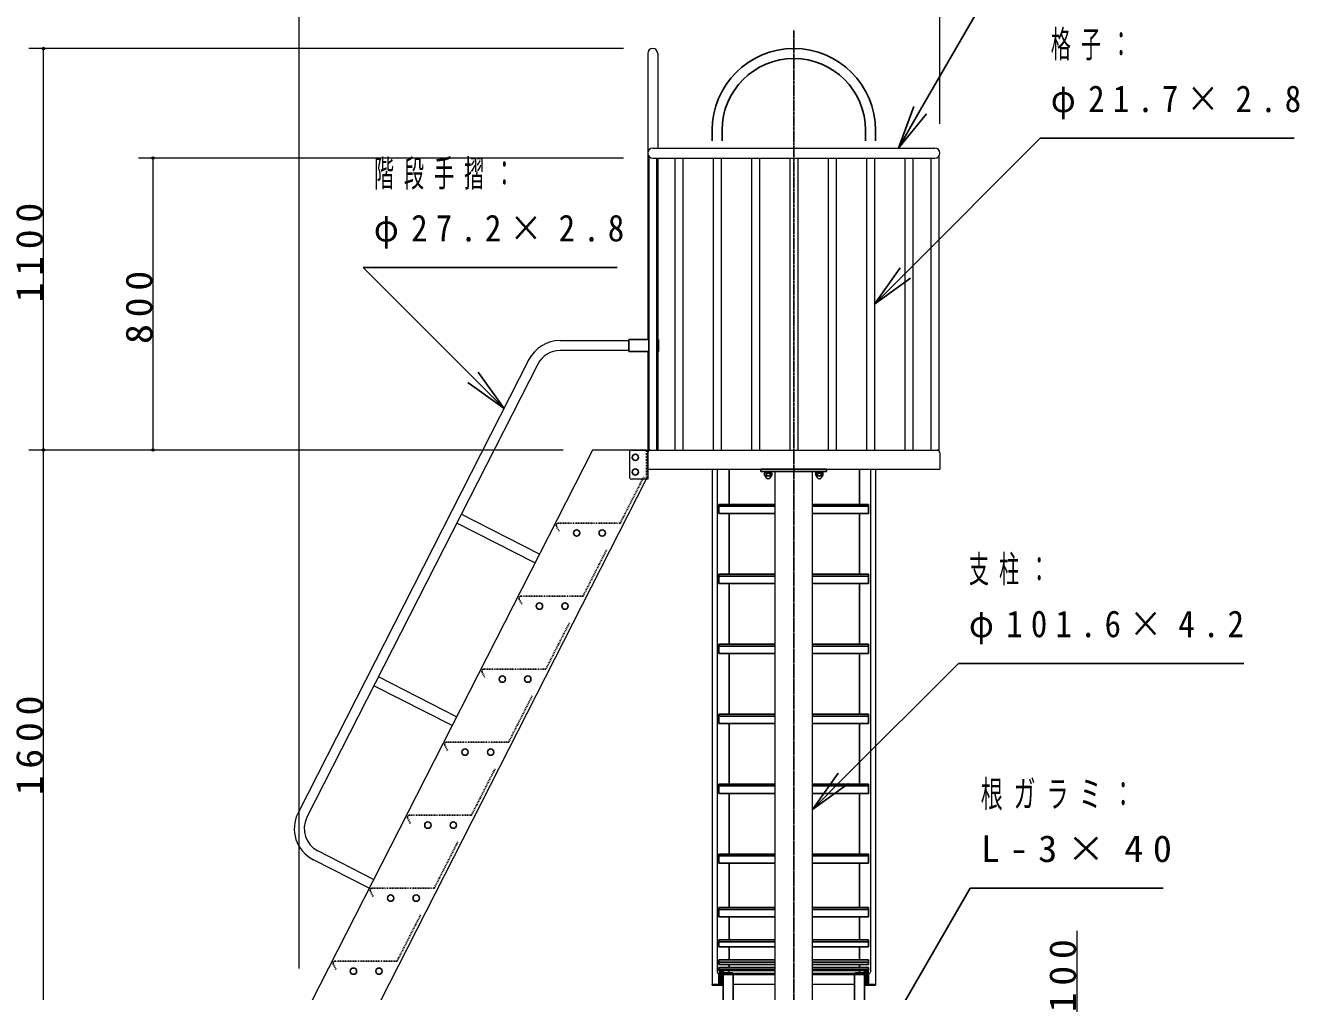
# Model space of a CAD drawing. Units: millimetres at full size. Extents: x -15630 to 0, y -2472 to 10680.
# Drawn here: x -8935 to -5445, y 3467 to 6113 of the extents above; entities that cross this region are included whole.
import ezdxf

# ---------------------------------------------------------------- set-up
doc = ezdxf.new("R2010")
doc.units = ezdxf.units.MM
for name, pattern in [('USER1', [4.5, 2.5, -2]), ('USER2', [6, 3, -1, 1, -1]), ('USER4', [8, 5, -3])]:
    doc.linetypes.add(name, pattern=pattern)
doc.layers.add('線', color=2, linetype='Continuous', lineweight=25)
doc.layers.add('補助', color=2, linetype='Continuous', lineweight=13)
doc.styles.add('ＭＳ ゴシック', font='')
doc.styles.get('ＭＳ ゴシック').set_extended_font_data('MS Gothic')

# ---------------------------------------------------------------- blocks, each defined once
blk = doc.blocks.new('dimension_origin')
at = {"color": 0, "linetype": 'Continuous', "lineweight": -2}
blk.add_circle((0, 0), 1.25, dxfattribs=at)

msp = doc.modelspace()

# ---------------------------------------------------------------- linework, layer by layer
at = {"layer": '線', "color": 20, "linetype": 'USER2'}
msp.add_line((-6830.378, 2550), (-6830.378, 6100), dxfattribs=at)
at = {"layer": '線', "color": 7, "lineweight": 13}
for p, q in [((-7230.378, 6036.4), (-7230.378, 5252.575)), ((-7203.178, 6036.4), (-7203.178, 5777.2)), ((-7216.778, 5777.2), (-6443.978, 5777.2)), ((-7216.778, 5750), (-6443.978, 5750)), ((-7203.178, 5750), (-7203.178, 5252.575)), ((-7156.228, 5750), (-7156.228, 4950)), ((-7134.528, 5750), (-7134.528, 4950)), ((-7051.228, 5750), (-7051.228, 4950)), ((-7029.528, 5750), (-7029.528, 4950)), ((-6946.228, 5750), (-6946.228, 4950)), ((-6924.528, 5750), (-6924.528, 4950)), ((-6841.228, 5750), (-6841.228, 4950)), ((-6819.528, 5750), (-6819.528, 4950)), ((-6736.228, 5750), (-6736.228, 4950)), ((-6714.528, 5750), (-6714.528, 4950)), ((-6631.228, 5750), (-6631.228, 4950)), ((-6609.528, 5750), (-6609.528, 4950)), ((-6526.228, 5750), (-6526.228, 4950)), ((-6504.528, 5750), (-6504.528, 4950)), ((-6454.828, 5750), (-6454.828, 4950)), ((-6433.128, 5755.4), (-6433.128, 4950)), ((-7470.611, 5250), (-7282.178, 5250)), ((-7282.178, 5222.8), (-7470.611, 5222.8)), ((-7230.378, 5220.225), (-7230.378, 4950)), ((-7203.178, 5220.225), (-7203.178, 4950)), ((-7555.791, 5197.801), (-8188.285, 3956.461)), ((-7531.555, 5185.453), (-8164.05, 3944.113)), ((-7382.166, 4950), (-8311.403, 3126.27)), ((-7234.378, 4950), (-7382.166, 4950)), ((-7280.378, 4945), (-7280.378, 4875)), ((-7275.378, 4950), (-7230.378, 4950)), ((-7230.378, 4950), (-7230.378, 4870)), ((-7230.378, 4950), (-6433.128, 4950)), ((-7230.378, 4897.7), (-7230.378, 4942.7)), ((-6430.378, 4942.7), (-6430.378, 4897.7)), ((-7230.378, 4897.7), (-6430.378, 4897.7)), ((-7053.978, 4897.7), (-7053.978, 3486.195)), ((-7040.378, 4897.7), (-7040.378, 3520.795)), ((-6881.178, 3040), (-6881.178, 4891.7)), ((-6779.578, 3040), (-6779.578, 4891.7)), ((-6620.378, 4897.7), (-6620.378, 3520.795)), ((-6606.778, 4897.7), (-6606.778, 3486.195)), ((-7234.378, 4870), (-8161.714, 3050)), ((-7230.378, 4870), (-7275.378, 4870)), ((-7539.619, 4640.981), (-7753.461, 4749.939)), ((-7527.271, 4665.217), (-7741.112, 4774.175)), ((-7754.266, 4219.714), (-7968.108, 4328.671)), ((-7766.615, 4195.478), (-7980.456, 4304.436)), ((-7981.261, 3774.21), (-8134.158, 3852.115)), ((-7993.61, 3749.975), (-8146.506, 3827.88)), ((-7023.978, 3513.485), (-6996.778, 3513.485)), ((-6881.178, 3516.195), (-6996.863, 3516.195)), ((-6663.892, 3516.195), (-6779.578, 3516.195)), ((-6636.778, 3513.485), (-6663.978, 3513.485)), ((-6624.978, 3516.195), (-6626.778, 3516.195)), ((-6881.178, 3486.195), (-6996.778, 3486.195)), ((-6663.978, 3486.195), (-6779.578, 3486.195))]:
    msp.add_line(p, q, dxfattribs=at)
at = {"layer": '線'}
for p, q in [((-7053.976, 5797.2), (-7053.976, 5826.4)), ((-7026.776, 5797.2), (-7026.776, 5826.4)), ((-6633.976, 5797.2), (-6633.976, 5826.4)), ((-6606.776, 5797.2), (-6606.776, 5826.4)), ((-7227.628, 5755.4), (-7227.628, 4950)), ((-7205.928, 5750), (-7205.928, 4950)), ((-7282.178, 5220.225), (-7282.178, 5252.575)), ((-7227.628, 5252.575), (-7282.178, 5252.575)), ((-7205.928, 5252.575), (-7200.603, 5252.575)), ((-7200.603, 5252.575), (-7200.603, 5220.225)), ((-7282.178, 5220.225), (-7227.628, 5220.225)), ((-7205.928, 5220.225), (-7200.603, 5220.225)), ((-7230.378, 4950), (-7230.378, 4942.7)), ((-7007.178, 4897.7), (-7007.178, 4801.304)), ((-6920.378, 4891.7), (-6920.378, 4897.7)), ((-6920.378, 4897.7), (-6740.378, 4897.7)), ((-6920.378, 4891.7), (-6740.378, 4891.7)), ((-6910.378, 4891.724), (-6910.378, 4889.724)), ((-6910.378, 4891.724), (-6890.378, 4891.724)), ((-6910.378, 4889.724), (-6890.378, 4889.724)), ((-6910.193, 4887.224), (-6890.563, 4887.224)), ((-6910.193, 4887.224), (-6910.193, 4880.128)), ((-6909.578, 4889.724), (-6891.178, 4889.724)), ((-6909.578, 4889.724), (-6909.578, 4887.224)), ((-6909.578, 4887.224), (-6891.178, 4887.224)), ((-6905.285, 4887.224), (-6905.285, 4880.128)), ((-6900.509, 4887.224), (-6901.179, 4889.724)), ((-6899.577, 4887.224), (-6900.247, 4889.724)), ((-6895.47, 4887.224), (-6895.47, 4880.128)), ((-6891.178, 4889.724), (-6891.178, 4887.224)), ((-6890.563, 4887.224), (-6890.563, 4880.128)), ((-6890.378, 4891.724), (-6890.378, 4889.724)), ((-6770.378, 4891.724), (-6770.378, 4889.724)), ((-6770.378, 4891.724), (-6750.378, 4891.724)), ((-6770.378, 4889.724), (-6750.378, 4889.724)), ((-6770.193, 4887.224), (-6750.563, 4887.224)), ((-6770.193, 4887.224), (-6770.193, 4880.128)), ((-6769.578, 4889.724), (-6751.178, 4889.724)), ((-6769.578, 4889.724), (-6769.578, 4887.224)), ((-6769.578, 4887.224), (-6751.178, 4887.224)), ((-6765.285, 4887.224), (-6765.285, 4880.128)), ((-6760.509, 4887.224), (-6761.179, 4889.724)), ((-6759.577, 4887.224), (-6760.247, 4889.724)), ((-6755.47, 4887.224), (-6755.47, 4880.128)), ((-6751.178, 4889.724), (-6751.178, 4887.224)), ((-6750.563, 4887.224), (-6750.563, 4880.128)), ((-6750.378, 4891.724), (-6750.378, 4889.724)), ((-6740.378, 4891.7), (-6740.378, 4897.7)), ((-6650.828, 4897.7), (-6650.828, 4801.304)), ((-6910.193, 4880.128), (-6908.628, 4879.224)), ((-6908.628, 4879.224), (-6892.128, 4879.224)), ((-6890.563, 4880.128), (-6892.128, 4879.224)), ((-6770.193, 4880.128), (-6768.628, 4879.224)), ((-6768.628, 4879.224), (-6752.128, 4879.224)), ((-6750.563, 4880.128), (-6752.128, 4879.224)), ((-7035.378, 4776.002), (-7035.378, 4801.304)), ((-6881.178, 4801.304), (-7035.378, 4801.304)), ((-6881.178, 4796.224), (-7035.378, 4796.224)), ((-6625.378, 4801.304), (-6779.578, 4801.304)), ((-6625.378, 4796.224), (-6779.578, 4796.224)), ((-6625.378, 4776.002), (-6625.378, 4801.304)), ((-6881.178, 4776.002), (-7035.378, 4776.002)), ((-7007.178, 4776.002), (-7007.178, 4609.734)), ((-6625.378, 4776.002), (-6779.578, 4776.002)), ((-6650.828, 4776.002), (-6650.828, 4609.734)), ((-7035.378, 4584.433), (-7035.378, 4609.734)), ((-6881.178, 4609.734), (-7035.378, 4609.734)), ((-6625.378, 4609.734), (-6779.578, 4609.734)), ((-6625.378, 4584.433), (-6625.378, 4609.734)), ((-6881.178, 4604.654), (-7035.378, 4604.654)), ((-6881.178, 4584.433), (-7035.378, 4584.433)), ((-7007.178, 4584.433), (-7007.178, 4418.165)), ((-6625.378, 4604.654), (-6779.578, 4604.654)), ((-6625.378, 4584.433), (-6779.578, 4584.433)), ((-6650.828, 4584.433), (-6650.828, 4418.165)), ((-7035.378, 4392.863), (-7035.378, 4418.165)), ((-6881.178, 4418.165), (-7035.378, 4418.165)), ((-6881.178, 4413.085), (-7035.378, 4413.085)), ((-6625.378, 4418.165), (-6779.578, 4418.165)), ((-6625.378, 4413.085), (-6779.578, 4413.085)), ((-6625.378, 4392.863), (-6625.378, 4418.165)), ((-6881.178, 4392.863), (-7035.378, 4392.863)), ((-7007.178, 4392.863), (-7007.178, 4226.595)), ((-6625.378, 4392.863), (-6779.578, 4392.863)), ((-6650.828, 4392.863), (-6650.828, 4226.595)), ((-7035.378, 4201.294), (-7035.378, 4226.595)), ((-6881.178, 4226.595), (-7035.378, 4226.595)), ((-6625.378, 4226.595), (-6779.578, 4226.595)), ((-6625.378, 4201.294), (-6625.378, 4226.595)), ((-6881.178, 4221.515), (-7035.378, 4221.515)), ((-6881.178, 4201.294), (-7035.378, 4201.294)), ((-7007.178, 4201.294), (-7007.178, 4035.025)), ((-6625.378, 4221.515), (-6779.578, 4221.515)), ((-6625.378, 4201.294), (-6779.578, 4201.294)), ((-6650.828, 4201.294), (-6650.828, 4035.025)), ((-7035.378, 4009.724), (-7035.378, 4035.025)), ((-6881.178, 4035.025), (-7035.378, 4035.025)), ((-6881.178, 4029.945), (-7035.378, 4029.945)), ((-6625.378, 4035.025), (-6779.578, 4035.025)), ((-6625.378, 4029.945), (-6779.578, 4029.945)), ((-6625.378, 4009.724), (-6625.378, 4035.025)), ((-6881.178, 4009.724), (-7035.378, 4009.724)), ((-7007.178, 4009.724), (-7007.178, 3843.456)), ((-6625.378, 4009.724), (-6779.578, 4009.724)), ((-6650.828, 4009.724), (-6650.828, 3843.456)), ((-7035.378, 3818.155), (-7035.378, 3843.456)), ((-6881.178, 3843.456), (-7035.378, 3843.456)), ((-6625.378, 3843.456), (-6779.578, 3843.456)), ((-6625.378, 3818.155), (-6625.378, 3843.456)), ((-6881.178, 3838.376), (-7035.378, 3838.376)), ((-6881.178, 3818.155), (-7035.378, 3818.155)), ((-7007.178, 3818.155), (-7007.178, 3697.118)), ((-6625.378, 3838.376), (-6779.578, 3838.376)), ((-6625.378, 3818.155), (-6779.578, 3818.155)), ((-6650.828, 3818.155), (-6650.828, 3697.118)), ((-7035.378, 3671.817), (-7035.378, 3697.118)), ((-6881.178, 3697.118), (-7035.378, 3697.118)), ((-6881.178, 3692.038), (-7035.378, 3692.038)), ((-6881.178, 3671.817), (-7035.378, 3671.817)), ((-7007.178, 3671.817), (-7007.178, 3608.832)), ((-6625.378, 3697.118), (-6779.578, 3697.118)), ((-6625.378, 3692.038), (-6779.578, 3692.038)), ((-6625.378, 3671.817), (-6779.578, 3671.817)), ((-6650.828, 3671.817), (-6650.828, 3608.832)), ((-6625.378, 3671.817), (-6625.378, 3697.118)), ((-7035.378, 3608.832), (-7035.378, 3589.444)), ((-6881.178, 3608.832), (-7035.378, 3608.832)), ((-6881.178, 3603.241), (-7035.378, 3603.241)), ((-6625.378, 3608.832), (-6779.578, 3608.832)), ((-6625.378, 3603.241), (-6779.578, 3603.241)), ((-6625.378, 3608.832), (-6625.378, 3589.444)), ((-6881.178, 3589.444), (-7035.378, 3589.444)), ((-7007.178, 3589.444), (-7007.178, 3553.653)), ((-6625.378, 3589.444), (-6779.578, 3589.444)), ((-6650.828, 3589.444), (-6650.828, 3553.653)), ((-7035.378, 3553.653), (-7035.378, 3540.873)), ((-6881.178, 3553.653), (-7035.378, 3553.653)), ((-6881.178, 3547.752), (-7035.378, 3547.752)), ((-6881.178, 3540.873), (-7035.378, 3540.873)), ((-7035.378, 3532.89), (-7035.378, 3524.909)), ((-6881.178, 3532.89), (-7035.378, 3532.89)), ((-6881.178, 3526.898), (-7035.378, 3526.898)), ((-6881.178, 3524.909), (-7035.378, 3524.909)), ((-7007.178, 3540.873), (-7007.178, 3532.89)), ((-7007.178, 3524.909), (-7007.178, 3516.195)), ((-6625.378, 3553.653), (-6779.578, 3553.653)), ((-6625.378, 3547.752), (-6779.578, 3547.752)), ((-6625.378, 3540.873), (-6779.578, 3540.873)), ((-6625.378, 3532.89), (-6779.578, 3532.89)), ((-6625.378, 3526.898), (-6779.578, 3526.898)), ((-6625.378, 3524.909), (-6779.578, 3524.909)), ((-6650.828, 3540.873), (-6650.828, 3532.89)), ((-6650.828, 3524.909), (-6650.828, 3518.483)), ((-6625.378, 3553.653), (-6625.378, 3540.873)), ((-6625.378, 3532.89), (-6625.378, 3524.909)), ((-7033.978, 3516.195), (-7035.778, 3516.195)), ((-7035.378, 3516.195), (-7035.378, 3486.195)), ((-7035.378, 3513.195), (-7033.978, 3513.195)), ((-7033.978, 3522.399), (-7029.478, 3522.399)), ((-7033.978, 3522.399), (-7033.978, 3485.182)), ((-7029.478, 3522.399), (-7029.478, 3485.182)), ((-7028.478, 3516.195), (-7029.478, 3516.195)), ((-7029.478, 3513.195), (-7028.478, 3513.195)), ((-7028.478, 3522.399), (-7023.978, 3522.399)), ((-7028.478, 3522.399), (-7028.478, 3485.182)), ((-7023.978, 3522.399), (-7023.978, 3485.182)), ((-7023.978, 3513.485), (-7023.978, 3350)), ((-6996.778, 3513.485), (-6996.778, 3350)), ((-6996.778, 3513.195), (-6881.178, 3513.195)), ((-6779.578, 3513.195), (-6663.978, 3513.195)), ((-6663.978, 3513.485), (-6663.978, 3350)), ((-6636.778, 3522.399), (-6636.778, 3485.182)), ((-6632.278, 3522.399), (-6636.778, 3522.399)), ((-6636.778, 3513.485), (-6636.778, 3350)), ((-6632.278, 3522.399), (-6632.278, 3485.182)), ((-6631.278, 3516.195), (-6632.278, 3516.195)), ((-6632.278, 3513.195), (-6631.278, 3513.195)), ((-6631.278, 3522.399), (-6631.278, 3485.182)), ((-6626.778, 3522.399), (-6631.278, 3522.399)), ((-6626.778, 3522.399), (-6626.778, 3485.182)), ((-6626.778, 3513.195), (-6625.378, 3513.195)), ((-6625.378, 3516.195), (-6625.378, 3486.195)), ((-7053.978, 3486.195), (-7053.978, 3483.895)), ((-7033.978, 3486.195), (-7053.978, 3486.195)), ((-7026.778, 3483.895), (-7053.978, 3483.895)), ((-7033.978, 3486.195), (-7035.378, 3486.195)), ((-7033.978, 3485.182), (-7029.478, 3485.182)), ((-7028.478, 3486.195), (-7029.478, 3486.195)), ((-7028.478, 3486.195), (-7029.478, 3486.195)), ((-7028.478, 3485.182), (-7023.978, 3485.182)), ((-7026.778, 3485.182), (-7026.778, 3483.895)), ((-6632.278, 3485.182), (-6636.778, 3485.182)), ((-6633.978, 3485.182), (-6633.978, 3483.895)), ((-6606.778, 3483.895), (-6633.978, 3483.895)), ((-6631.278, 3486.195), (-6632.278, 3486.195)), ((-6626.778, 3485.182), (-6631.278, 3485.182)), ((-6625.378, 3486.195), (-6626.778, 3486.195)), ((-6606.778, 3486.195), (-6626.778, 3486.195)), ((-6606.778, 3486.195), (-6606.778, 3483.895))]:
    msp.add_line(p, q, dxfattribs=at)
at = {"layer": '線', "color": 4, "linetype": 'USER4'}
msp.add_line((-7233.578, 4950), (-7233.578, 4870), dxfattribs=at)
at = {"layer": '線', "color": 4, "linetype": 'USER1'}
for p, q in [((-7305.461, 4750.713), (-7241.181, 4876.871)), ((-7475.61, 4750.003), (-7306.62, 4750.003)), ((-7480.6, 4741.861), (-7472.658, 4726.274)), ((-7407.366, 4550.713), (-7343.086, 4676.871)), ((-7582.505, 4541.861), (-7574.563, 4526.274)), ((-7577.515, 4550.003), (-7408.525, 4550.003)), ((-7509.272, 4350.713), (-7444.991, 4476.871)), ((-7684.41, 4341.861), (-7676.468, 4326.274)), ((-7679.42, 4350.003), (-7510.43, 4350.003)), ((-7611.177, 4150.713), (-7546.896, 4276.871)), ((-7786.315, 4141.861), (-7778.373, 4126.274)), ((-7781.325, 4150.003), (-7612.335, 4150.003)), ((-7713.082, 3950.713), (-7648.801, 4076.871)), ((-7883.231, 3950.003), (-7714.24, 3950.003)), ((-7888.22, 3941.861), (-7880.278, 3926.274)), ((-7814.987, 3750.713), (-7750.706, 3876.871)), ((-7990.125, 3741.861), (-7982.183, 3726.274)), ((-7985.136, 3750.003), (-7816.145, 3750.003)), ((-7916.892, 3550.713), (-7852.611, 3676.871)), ((-8092.03, 3541.861), (-8084.088, 3526.274)), ((-8087.041, 3550.003), (-7918.05, 3550.003))]:
    msp.add_line(p, q, dxfattribs=at)
at = {"layer": '線'}
for points in [[(-6996.778, 3513.485), (-7023.978, 3513.485), (-7023.978, 3515.483), (-7023.749, 3516.631), (-7023.099, 3517.604), (-7022.126, 3518.255), (-7020.978, 3518.483), (-6999.778, 3518.483), (-6998.63, 3518.255), (-6997.656, 3517.604), (-6997.006, 3516.631), (-6996.778, 3515.483)], [(-6636.778, 3513.485), (-6663.978, 3513.485), (-6663.978, 3515.483), (-6663.749, 3516.631), (-6663.099, 3517.604), (-6662.126, 3518.255), (-6660.978, 3518.483), (-6639.778, 3518.483), (-6638.63, 3518.255), (-6637.656, 3517.604), (-6637.006, 3516.631), (-6636.778, 3515.483)]]:
    msp.add_lwpolyline(points, close=True, dxfattribs=at)
for centre in [(-7264.378, 4930), (-7264.378, 4890), (-7425.21, 4722.703), (-7355.21, 4722.703), (-7527.115, 4522.703), (-7457.115, 4522.703), (-7629.02, 4322.703), (-7559.02, 4322.703), (-7730.925, 4122.703), (-7660.925, 4122.703), (-7832.831, 3922.703), (-7762.831, 3922.703), (-7934.736, 3722.703), (-7864.736, 3722.703), (-8036.641, 3522.703), (-7966.641, 3522.703)]:
    msp.add_circle(centre, 8.65, dxfattribs=at)
at = {"layer": '線', "color": 7, "lineweight": 13}
for centre, radius, start, end in [((-7216.778, 6036.4), 13.6, 0, 180), ((-7216.778, 5763.6), 13.6, 90, 270), ((-6443.978, 5763.6), 13.6, 270, 90), ((-7470.611, 5154.4), 95.6, 90, 153), ((-7470.611, 5154.4), 68.4, 90, 153), ((-7275.378, 4945), 5, 90, 180), ((-7223.078, 4942.7), 7.3, 90, 180), ((-6437.678, 4942.7), 7.3, 0, 90), ((-7275.378, 4875), 5, 180, 270), ((-8103.105, 3913.06), 95.6, 153, 243), ((-8103.105, 3913.06), 68.4, 153, 243), ((-7035.778, 3520.795), 4.6, 180, 270), ((-6624.978, 3520.795), 4.6, 270, 0)]:
    msp.add_arc(centre, radius, start, end, dxfattribs=at)
at = {"layer": '線'}
for centre, radius, start, end in [((-6830.376, 5826.4), 223.6, 0, 180), ((-6830.376, 5826.4), 196.4, 0, 180), ((-6907.739, 4884.378), 4.907, 240.00001, 299.99999), ((-6900.378, 4879.224), 7.5, 180, 0), ((-6900.378, 4893.003), 13.779, 249.136, 290.864), ((-6893.016, 4884.378), 4.907, 240.00001, 299.99999), ((-6767.739, 4884.378), 4.907, 240.00001, 299.99999), ((-6760.378, 4879.224), 7.5, 180, 0), ((-6760.378, 4893.003), 13.779, 249.136, 290.864), ((-6753.016, 4884.378), 4.907, 240.00001, 299.99999)]:
    msp.add_arc(centre, radius, start, end, dxfattribs=at)
at = {"layer": '線', "color": 4, "linetype": 'USER1'}
for centre, radius, start, end in [((-7475.61, 4744.403), 5.6, 90, 207), ((-7306.62, 4751.303), 1.3, 270, 333), ((-7577.515, 4544.403), 5.6, 90, 207), ((-7408.525, 4551.303), 1.3, 270, 333), ((-7679.42, 4344.403), 5.6, 90, 207), ((-7510.43, 4351.303), 1.3, 270, 333), ((-7781.325, 4144.403), 5.6, 90, 207), ((-7612.335, 4151.303), 1.3, 270, 333), ((-7883.231, 3944.403), 5.6, 90, 207), ((-7714.24, 3951.303), 1.3, 270, 333), ((-7985.136, 3744.403), 5.6, 90, 207), ((-7816.145, 3751.303), 1.3, 270, 333), ((-8087.041, 3544.403), 5.6, 90, 207), ((-7918.05, 3551.303), 1.3, 270, 333)]:
    msp.add_arc(centre, radius, start, end, dxfattribs=at)
at = {"layer": '補助'}
for p, q in [((-8185.603, 3530), (-8185.603, 6790)), ((-6430.378, 5843.6), (-6430.378, 6790)), ((-8185.603, 3530), (-8185.603, 6490)), ((-6430.378, 5843.6), (-6430.378, 6490)), ((-7296.778, 6050), (-8925.603, 6050)), ((-8885.603, 4950), (-8885.603, 6050)), ((-7296.778, 5750), (-8625.603, 5750)), ((-8585.603, 4950), (-8585.603, 5750)), ((-7462.166, 4950), (-8925.603, 4950)), ((-7462.166, 4950), (-8925.603, 4950)), ((-8885.603, 3350), (-8885.603, 4950)), ((-7462.166, 4950), (-8625.603, 4950)), ((-6055.378, 3633.429), (-6055.378, 3247))]:
    msp.add_line(p, q, dxfattribs=at)
at = {"layer": '補助', "lineweight": 25}
for p, q in [((-6483.824, 5881.123), (-6155.383, 6450)), ((-6501.144, 5891.123), (-6543.824, 5777.2)), ((-6543.824, 5777.2), (-6483.824, 5881.123)), ((-6466.503, 5871.123), (-6543.824, 5777.2)), ((-6524.675, 5434.853), (-6155.383, 5804.145)), ((-6155.383, 5804.145), (-6115.383, 5804.145)), ((-6115.383, 5804.145), (-5459.564, 5804.145)), ((-8009.739, 5450), (-7969.739, 5450)), ((-7708.742, 5149.003), (-8009.739, 5450)), ((-7969.739, 5450), (-7313.92, 5450)), ((-6538.817, 5448.995), (-6609.528, 5350)), ((-6609.528, 5350), (-6524.675, 5434.853)), ((-6510.533, 5420.711), (-6609.528, 5350)), ((-7722.884, 5134.861), (-7623.889, 5064.151)), ((-7623.889, 5064.151), (-7708.742, 5149.003)), ((-7694.6, 5163.145), (-7623.889, 5064.151)), ((-6694.725, 4050.703), (-6379.578, 4365.85)), ((-6379.578, 4365.85), (-6339.578, 4365.85)), ((-6339.578, 4365.85), (-5598.045, 4365.85)), ((-6708.867, 4064.845), (-6779.578, 3965.85)), ((-6779.578, 3965.85), (-6694.725, 4050.703)), ((-6680.583, 4036.561), (-6779.578, 3965.85)), ((-6697.078, 3143.923), (-6347.159, 3750)), ((-6347.159, 3750), (-6307.159, 3750)), ((-6307.159, 3750), (-5818.38, 3750))]:
    msp.add_line(p, q, dxfattribs=at)

# ---------------------------------------------------------------- block references
at = {"layer": '補助', "xscale": 2.67, "yscale": 2.67}
for p, rotation in [((-8885.603, 6050), 270), ((-8585.603, 5750), 270), ((-8885.603, 4950), 270), ((-8885.603, 4950), 90), ((-8585.603, 4950), 90)]:
    msp.add_blockref('dimension_origin', p, dxfattribs=dict(at, rotation=rotation))

# ---------------------------------------------------------------- texts
at = {"layer": '補助', "char_height": 73.31, "attachment_point": 1, "style": 'ＭＳ ゴシック'}
for s, insert in [('\\T1.5;\\W0.55;格子：', (-6126.383, 6099.145)), ('\\T1.5;\\W0.9;φ21.7×2.8', (-6126.383, 5949.145)), ('\\T1.5;\\W0.55;階段手摺：', (-7980.739, 5745)), ('\\T1.5;\\W0.9;φ27.2×2.8', (-7980.739, 5595)), ('\\T1.5;\\W0.55;支柱：', (-6350.578, 4660.85)), ('\\T1.5;\\W0.9;φ101.6×4.2', (-6350.578, 4510.85)), ('\\T1.5;\\W0.6;根ガラミ：', (-6318.159, 4045)), ('\\T1.5;\\W1.05;L-3×40', (-6318.159, 3895))]:
    msp.add_mtext(s, dxfattribs=dict(at, insert=insert))
at = {"layer": '補助', "char_height": 73.31, "attachment_point": 8, "rotation": 90, "style": 'ＭＳ ゴシック'}
for s, insert in [('\\T1.33;\\W1.1;1100', (-8886.603, 5500)), ('\\T1.33;\\W1.1;800', (-8586.603, 5350)), ('\\T1.33;\\W1.1;1600', (-8886.603, 4150)), ('\\T1.33;\\W1.1;100', (-6056.378, 3519.143))]:
    msp.add_mtext(s, dxfattribs=dict(at, insert=insert))

doc.saveas('drawing.dxf')
